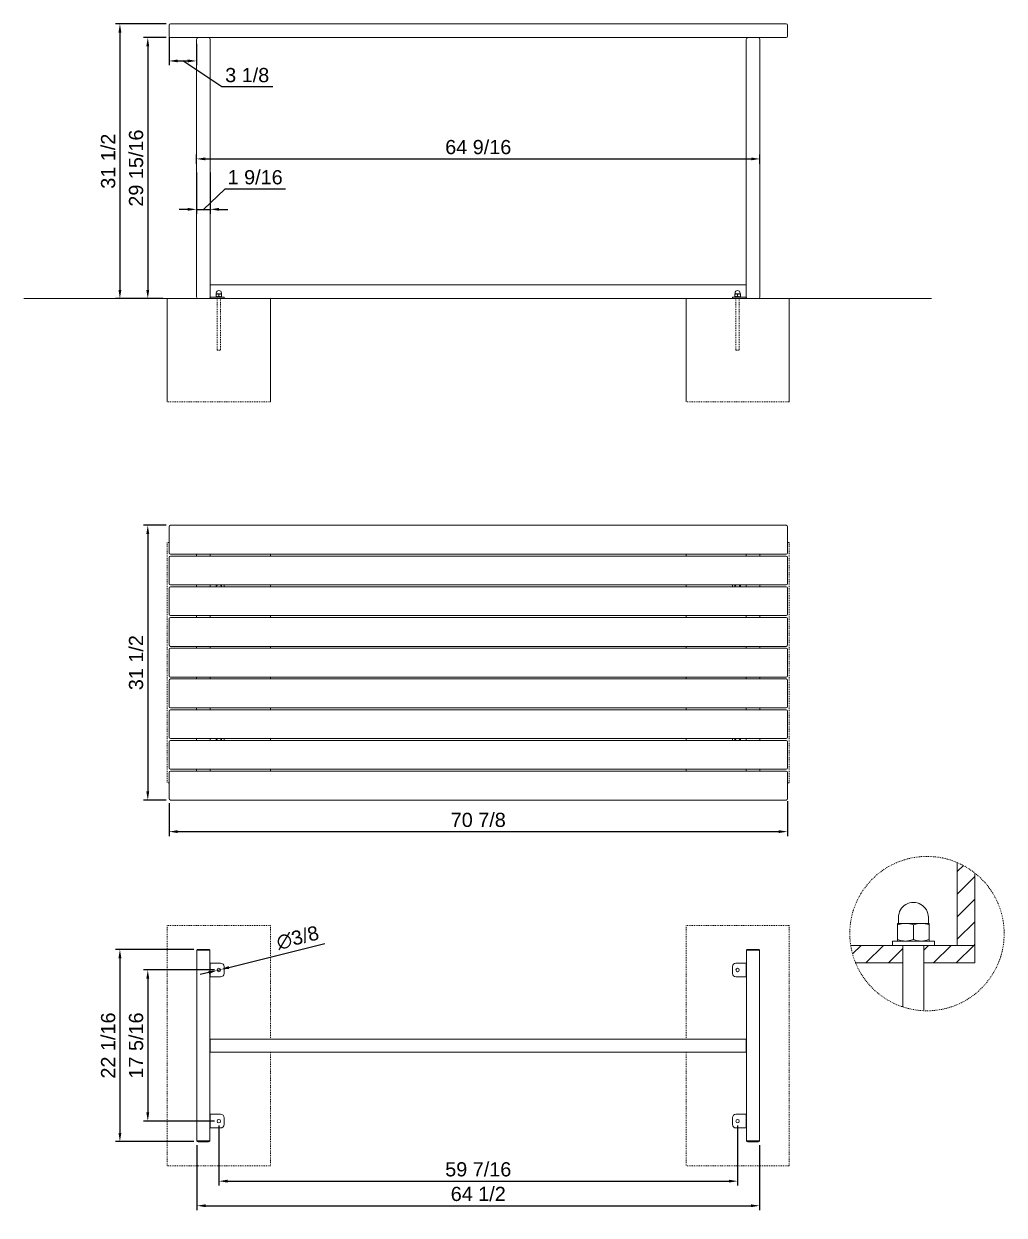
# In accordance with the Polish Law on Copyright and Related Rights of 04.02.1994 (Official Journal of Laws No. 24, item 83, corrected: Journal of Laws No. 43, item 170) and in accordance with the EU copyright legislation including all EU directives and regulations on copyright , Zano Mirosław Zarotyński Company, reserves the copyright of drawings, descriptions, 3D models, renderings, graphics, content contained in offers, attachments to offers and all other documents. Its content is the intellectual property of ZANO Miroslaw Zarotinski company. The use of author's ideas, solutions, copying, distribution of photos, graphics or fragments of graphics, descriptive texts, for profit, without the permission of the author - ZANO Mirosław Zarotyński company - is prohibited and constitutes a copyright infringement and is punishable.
# Model space of a CAD drawing. Header units: inches. Extents: x -12 to 186, y -1 to 135.
# Drawn here: x -11.9 to 100.4, y -1.3 to 135.3 of the extents above; entities that cross this region are included whole.
import ezdxf

# ---------------------------------------------------------------- set-up
doc = ezdxf.new("R2010")
doc.units = ezdxf.units.IN
doc.linetypes.add('HIDDEN', pattern=[1.905, 1.27, -0.635])
for name, color, linetype, lineweight in [('ZANO_R', 7, 'Continuous', 0), ('ZANO_R_przerywana', 250, 'HIDDEN', 0), ('ZANO_W', 1, 'Continuous', 0)]:
    doc.layers.add(name, color=color, linetype=linetype, lineweight=lineweight)
doc.styles.get("Standard").update_dxf_attribs({"font": 'arial.ttf'})
doc.dimstyles.new('amerykanie', dxfattribs={"dimtxt": 50, "dimasz": 50, "dimexe": 0.5, "dimexo": 0.5, "dimgap": 1, "dimtad": 1, "dimdec": 0, "dimzin": 0, "dimlunit": 5, "dimtxsty": 'Standard', "dimcen": 0.09, "dimclrd": 1, "dimclre": 1, "dimclrt": 1, "dimazin": 0, "dimtfac": 1, "dimtdec": 0, "dimtmove": 0, "dimatfit": 3, "dimfxl": 1, "dimtzin": 0, "dimarcsym": 1})

# ---------------------------------------------------------------- blocks, each defined once
blk = doc.blocks.new('*D364')
at = {"layer": 'ZANO_W', "color": 1, "lineweight": -2}
for p, q in [((4.35, 133.7), (1.76, 133.7)), ((2.26, 132.7), (2.26, 104.78)), ((4, 103.78), (1.76, 103.78))]:
    blk.add_line(p, q, dxfattribs=at)
at = {"layer": 'ZANO_W', "color": 1}
for points in [[(2.42, 132.7), (2.09, 132.7), (2.26, 133.7)], [(2.09, 104.78), (2.42, 104.78), (2.26, 103.78)]]:
    blk.add_solid(points, dxfattribs=at)
at = {"layer": 'ZANO_W', "color": 1, "insert": (0.92, 118.74), "char_height": 1.625, "attachment_point": 5, "rotation": 90}
blk.add_mtext('29 15/16', dxfattribs=at)
blk = doc.blocks.new('*D365')
at = {"layer": 'ZANO_W', "color": 1, "lineweight": -2}
for p, q in [((4.35, 135.28), (-1.44, 135.28)), ((-0.94, 134.28), (-0.94, 104.78)), ((4, 103.78), (-1.44, 103.78))]:
    blk.add_line(p, q, dxfattribs=at)
at = {"layer": 'ZANO_W', "color": 1}
for points in [[(-0.77, 134.28), (-1.1, 134.28), (-0.94, 135.28)], [(-1.1, 104.78), (-0.77, 104.78), (-0.94, 103.78)]]:
    blk.add_solid(points, dxfattribs=at)
at = {"layer": 'ZANO_W', "color": 1, "insert": (-2.28, 119.53), "char_height": 1.625, "attachment_point": 5, "rotation": 90}
blk.add_mtext('31 1/2', dxfattribs=at)
blk = doc.blocks.new('*D366')
at = {"layer": 'ZANO_W', "color": 1, "lineweight": -2}
for p, q in [((4.35, 77.8), (1.76, 77.8)), ((2.26, 76.8), (2.26, 47.31)), ((4.35, 46.31), (1.76, 46.31))]:
    blk.add_line(p, q, dxfattribs=at)
at = {"layer": 'ZANO_W', "color": 1}
for points in [[(2.42, 76.8), (2.09, 76.8), (2.26, 77.8)], [(2.09, 47.31), (2.42, 47.31), (2.26, 46.31)]]:
    blk.add_solid(points, dxfattribs=at)
at = {"layer": 'ZANO_W', "color": 1, "insert": (0.92, 62.06), "char_height": 1.625, "attachment_point": 5, "rotation": 90}
blk.add_mtext('31 1/2', dxfattribs=at)
blk = doc.blocks.new('*D367')
at = {"layer": 'ZANO_W', "color": 1, "lineweight": -2}
for p, q in [((4.69, 45.97), (4.69, 42.19)), ((75.56, 46.18), (75.56, 42.19)), ((5.69, 42.69), (74.56, 42.69))]:
    blk.add_line(p, q, dxfattribs=at)
at = {"layer": 'ZANO_W', "color": 1}
for points in [[(5.69, 42.86), (5.69, 42.53), (4.69, 42.69)], [(74.56, 42.53), (74.56, 42.86), (75.56, 42.69)]]:
    blk.add_solid(points, dxfattribs=at)
at = {"layer": 'ZANO_W', "color": 1, "insert": (40.13, 44.03), "char_height": 1.625, "attachment_point": 5}
blk.add_mtext('70 7/8', dxfattribs=at)
blk = doc.blocks.new('*D368')
at = {"layer": 'ZANO_W', "color": 1, "lineweight": -2}
for p, q in [((9.9, 26.84), (1.76, 26.84)), ((2.26, 25.84), (2.26, 10.51)), ((9.9, 9.51), (1.76, 9.51))]:
    blk.add_line(p, q, dxfattribs=at)
at = {"layer": 'ZANO_W', "color": 1}
for points in [[(2.42, 25.84), (2.09, 25.84), (2.26, 26.84)], [(2.09, 10.51), (2.42, 10.51), (2.26, 9.51)]]:
    blk.add_solid(points, dxfattribs=at)
at = {"layer": 'ZANO_W', "color": 1, "insert": (0.92, 18.18), "char_height": 1.625, "attachment_point": 5, "rotation": 90}
blk.add_mtext('17 5/16', dxfattribs=at)
blk = doc.blocks.new('*D369')
at = {"layer": 'ZANO_W', "color": 1, "lineweight": -2}
for p, q in [((7.55, 29.19), (-1.44, 29.19)), ((-0.94, 28.19), (-0.94, 8.16)), ((7.55, 7.16), (-1.44, 7.16))]:
    blk.add_line(p, q, dxfattribs=at)
at = {"layer": 'ZANO_W', "color": 1}
for points in [[(-0.77, 28.19), (-1.1, 28.19), (-0.94, 29.19)], [(-1.1, 8.16), (-0.77, 8.16), (-0.94, 7.16)]]:
    blk.add_solid(points, dxfattribs=at)
at = {"layer": 'ZANO_W', "color": 1, "insert": (-2.28, 18.18), "char_height": 1.625, "attachment_point": 5, "rotation": 90}
blk.add_mtext('22 1/16', dxfattribs=at)
blk = doc.blocks.new('*D370')
at = {"layer": 'ZANO_W', "color": 1, "lineweight": -2}
for p, q in [((10.4, 9.01), (10.4, 2.13)), ((69.85, 9.01), (69.85, 2.13)), ((11.4, 2.63), (68.85, 2.63))]:
    blk.add_line(p, q, dxfattribs=at)
at = {"layer": 'ZANO_W', "color": 1}
for points in [[(11.4, 2.8), (11.4, 2.47), (10.4, 2.63)], [(68.85, 2.47), (68.85, 2.8), (69.85, 2.63)]]:
    blk.add_solid(points, dxfattribs=at)
at = {"layer": 'ZANO_W', "color": 1, "insert": (40.13, 3.98), "char_height": 1.625, "attachment_point": 5}
blk.add_mtext('59 7/16', dxfattribs=at)
blk = doc.blocks.new('*D371')
at = {"layer": 'ZANO_W', "color": 1, "lineweight": -2}
for p, q in [((7.89, 6.74), (7.89, -0.68)), ((72.37, 6.74), (72.37, -0.68)), ((8.89, -0.18), (71.37, -0.18))]:
    blk.add_line(p, q, dxfattribs=at)
at = {"layer": 'ZANO_W', "color": 1}
for points in [[(8.89, -0.02), (8.89, -0.35), (7.89, -0.18)], [(71.37, -0.35), (71.37, -0.02), (72.37, -0.18)]]:
    blk.add_solid(points, dxfattribs=at)
at = {"layer": 'ZANO_W', "color": 1, "insert": (40.13, 1.16), "char_height": 1.625, "attachment_point": 5}
blk.add_mtext('64 1/2', dxfattribs=at)
blk = doc.blocks.new('*D374')
at = {"layer": 'ZANO_W', "color": 1, "lineweight": -2}
for p, q in [((7.84, 119.24), (7.84, 120.29)), ((72.41, 119.24), (72.41, 120.29)), ((8.84, 119.79), (71.41, 119.79))]:
    blk.add_line(p, q, dxfattribs=at)
at = {"layer": 'ZANO_W', "color": 1}
for points in [[(8.84, 119.96), (8.84, 119.63), (7.84, 119.79)], [(71.41, 119.63), (71.41, 119.96), (72.41, 119.79)]]:
    blk.add_solid(points, dxfattribs=at)
at = {"layer": 'ZANO_W', "color": 1, "insert": (40.13, 121.14), "char_height": 1.625, "attachment_point": 5}
blk.add_mtext('64 9/16', dxfattribs=at)
blk = doc.blocks.new('*D375')
at = {"layer": 'ZANO_W', "color": 1, "lineweight": -2}
for p, q in [((4.69, 133.73), (4.69, 130.52)), ((7.84, 133), (7.84, 130.52)), ((5.69, 131.02), (6.84, 131.02)), ((10.73, 128.05), (6.27, 131.02)), ((16.58, 128.05), (10.73, 128.05))]:
    blk.add_line(p, q, dxfattribs=at)
at = {"layer": 'ZANO_W', "color": 1}
for points in [[(5.69, 131.19), (5.69, 130.86), (4.69, 131.02)], [(6.84, 130.86), (6.84, 131.19), (7.84, 131.02)]]:
    blk.add_solid(points, dxfattribs=at)
at = {"layer": 'ZANO_W', "color": 1, "insert": (13.65, 129.39), "char_height": 1.625, "attachment_point": 5}
blk.add_mtext('3 1/8', dxfattribs=at)
blk = doc.blocks.new('*D376')
at = {"layer": 'ZANO_W', "color": 1, "lineweight": -2}
for p, q in [((7.84, 118.24), (7.84, 113.51)), ((9.42, 118.24), (9.42, 113.51)), ((11.08, 116.34), (8.63, 114.01)), ((18.04, 116.34), (11.08, 116.34)), ((6.84, 114.01), (5.84, 114.01)), ((7.84, 114.01), (9.42, 114.01)), ((10.42, 114.01), (11.42, 114.01))]:
    blk.add_line(p, q, dxfattribs=at)
at = {"layer": 'ZANO_W', "color": 1}
for points in [[(6.84, 113.85), (6.84, 114.18), (7.84, 114.01)], [(10.42, 114.18), (10.42, 113.85), (9.42, 114.01)]]:
    blk.add_solid(points, dxfattribs=at)
at = {"layer": 'ZANO_W', "color": 1, "insert": (14.56, 117.68), "char_height": 1.625, "attachment_point": 5}
blk.add_mtext('1 9/16', dxfattribs=at)
blk = doc.blocks.new('*D377')
at = {"layer": 'ZANO_W', "color": 1, "lineweight": -2}
for p, q in [((11.56, 27.13), (22.55, 29.88)), ((9.24, 26.55), (8.27, 26.3)), ((10.21, 26.79), (10.59, 26.88))]:
    blk.add_line(p, q, dxfattribs=at)
at = {"layer": 'ZANO_W', "color": 1}
for points in [[(9.28, 26.38), (9.2, 26.71), (10.21, 26.79)], [(11.52, 27.29), (11.6, 26.97), (10.59, 26.88)]]:
    blk.add_solid(points, dxfattribs=at)
at = {"layer": 'ZANO_W', "color": 1, "insert": (19.44, 30.52), "char_height": 1.625, "attachment_point": 5, "rotation": 14.0636}
blk.add_mtext('∅3/8', dxfattribs=at)

msp = doc.modelspace()

# ---------------------------------------------------------------- linework, layer by layer
at = {"layer": 'ZANO_R'}
for p, q in [((4.851, 135.27506), (75.40217, 135.27506)), ((4.69352, 133.85774), (4.69352, 135.11758)), ((75.55965, 133.85774), (75.55965, 135.11758)), ((8.04785, 133.70026), (4.851, 133.70026)), ((7.84312, 133.49554), (7.84312, 103.98373)), ((9.2132, 133.70026), (8.04785, 133.70026)), ((71.03997, 133.70026), (9.2132, 133.70026)), ((9.41793, 133.49554), (9.41793, 103.98373)), ((70.83524, 133.49554), (70.83524, 103.98373)), ((72.20532, 133.70026), (71.03997, 133.70026)), ((75.40217, 133.70026), (72.20532, 133.70026)), ((72.41005, 133.49554), (72.41005, 103.98373)), ((9.41793, 105.35381), (70.83524, 105.35381)), ((-11.9486, 103.779), (92.07191, 103.779)), ((16.30769, 103.779), (4.49667, 103.779)), ((16.30769, 103.779), (4.49667, 103.779)), ((9.41793, 103.93648), (9.41793, 103.779)), ((9.41793, 103.93648), (10.59903, 103.93648)), ((10.08722, 104.31444), (10.2447, 104.31444)), ((10.08722, 104.2863), (10.08722, 104.02761)), ((10.08722, 103.99948), (10.08722, 103.93648)), ((10.08722, 103.99948), (10.71714, 103.99948)), ((10.08722, 103.99948), (10.2447, 103.99948)), ((10.1069, 104.41286), (10.1069, 104.32428)), ((10.20579, 103.779), (10.59857, 103.779)), ((10.20579, 103.779), (10.59857, 103.779)), ((10.2447, 104.31444), (10.55966, 104.31444)), ((10.2447, 103.99948), (10.55966, 103.99948)), ((10.40218, 104.2863), (10.40218, 104.02761)), ((10.71714, 104.31444), (10.55966, 104.31444)), ((10.71714, 103.99948), (10.55966, 103.99948)), ((10.59903, 103.93648), (10.99273, 103.93648)), ((10.69745, 104.32428), (10.69745, 104.41286)), ((10.71714, 104.2863), (10.71714, 104.02761)), ((10.71714, 103.93648), (10.71714, 103.99948)), ((10.99273, 103.93648), (10.99273, 103.779)), ((16.30769, 103.779), (63.94548, 103.779)), ((75.7565, 103.779), (63.94548, 103.779)), ((75.7565, 103.779), (63.94548, 103.779)), ((69.26044, 103.779), (69.26044, 103.93648)), ((69.26044, 103.93648), (69.65414, 103.93648)), ((69.53603, 104.31444), (69.69351, 104.31444)), ((69.53603, 104.2863), (69.53603, 104.02761)), ((69.53603, 103.99948), (69.53603, 103.93648)), ((69.53603, 103.99948), (70.16595, 103.99948)), ((69.53603, 103.99948), (69.69351, 103.99948)), ((69.55571, 104.41286), (69.55571, 104.32428)), ((69.65414, 103.93648), (70.83524, 103.93648)), ((69.6546, 103.779), (70.04738, 103.779)), ((69.6546, 103.779), (70.04738, 103.779)), ((69.69351, 104.31444), (70.00847, 104.31444)), ((69.69351, 103.99948), (70.00847, 103.99948)), ((69.85099, 104.2863), (69.85099, 104.02761)), ((70.16595, 104.31444), (70.00847, 104.31444)), ((70.16595, 103.99948), (70.00847, 103.99948)), ((70.14627, 104.32428), (70.14627, 104.41286)), ((70.16595, 104.2863), (70.16595, 104.02761)), ((70.16595, 103.93648), (70.16595, 103.99948)), ((70.83524, 103.93648), (70.83524, 103.779)), ((4.69352, 74.65478), (4.69352, 77.64691)), ((4.851, 77.80439), (75.40217, 77.80439)), ((75.55965, 74.65478), (75.55965, 77.64691)), ((4.69352, 71.13198), (4.69352, 74.1241)), ((75.40217, 74.4973), (4.851, 74.4973)), ((4.851, 74.28158), (75.40217, 74.28158)), ((7.84312, 74.4973), (7.84312, 74.28158)), ((9.41793, 74.4973), (9.41793, 74.28158)), ((16.30769, 74.4973), (16.30769, 74.28158)), ((63.94548, 74.4973), (63.94548, 74.28158)), ((70.83524, 74.4973), (70.83524, 74.28158)), ((72.41005, 74.4973), (72.41005, 74.28158)), ((75.55965, 71.13198), (75.55965, 74.1241)), ((4.69352, 67.60917), (4.69352, 70.6013)), ((75.40217, 70.9745), (4.851, 70.9745)), ((4.851, 70.75878), (75.40217, 70.75878)), ((7.84312, 70.9745), (7.84312, 70.75878)), ((9.41793, 70.9745), (9.41793, 70.75878)), ((10.99273, 70.75878), (10.99273, 70.9745)), ((16.30769, 70.9745), (16.30769, 70.75878)), ((63.94548, 70.9745), (63.94548, 70.75878)), ((69.26044, 70.9745), (69.26044, 70.75878)), ((70.83524, 70.9745), (70.83524, 70.75878)), ((72.41005, 70.9745), (72.41005, 70.75878)), ((75.55965, 67.60917), (75.55965, 70.6013)), ((4.69352, 64.08637), (4.69352, 67.07849)), ((75.40217, 67.45169), (4.851, 67.45169)), ((4.851, 67.23597), (75.40217, 67.23597)), ((7.84312, 67.45169), (7.84312, 67.23597)), ((9.41793, 67.45169), (9.41793, 67.23597)), ((16.30769, 67.45169), (16.30769, 67.23597)), ((63.94548, 67.45169), (63.94548, 67.23597)), ((70.83524, 67.45169), (70.83524, 67.23597)), ((72.41005, 67.45169), (72.41005, 67.23597)), ((75.55965, 64.08637), (75.55965, 67.07849)), ((4.69352, 60.56356), (4.69352, 63.55569)), ((75.40217, 63.92889), (4.851, 63.92889)), ((4.851, 63.71317), (75.40217, 63.71317)), ((7.84312, 63.92889), (7.84312, 63.71317)), ((9.41793, 63.92889), (9.41793, 63.71317)), ((16.30769, 63.92889), (16.30769, 63.71317)), ((63.94548, 63.92889), (63.94548, 63.71317)), ((70.83524, 63.92889), (70.83524, 63.71317)), ((72.41005, 63.92889), (72.41005, 63.71317)), ((75.55965, 60.56356), (75.55965, 63.55569)), ((75.40217, 60.40608), (4.851, 60.40608)), ((4.851, 60.19036), (75.40217, 60.19036)), ((7.84312, 60.40608), (7.84312, 60.19036)), ((9.41793, 60.40608), (9.41793, 60.19036)), ((16.30769, 60.40608), (16.30769, 60.19036)), ((63.94548, 60.40608), (63.94548, 60.19036)), ((70.83524, 60.40608), (70.83524, 60.19036)), ((72.41005, 60.40608), (72.41005, 60.19036)), ((4.69352, 57.04076), (4.69352, 60.03288)), ((75.55965, 57.04076), (75.55965, 60.03288)), ((4.69352, 53.51795), (4.69352, 56.51008)), ((75.40217, 56.88328), (4.851, 56.88328)), ((4.851, 56.66756), (75.40217, 56.66756)), ((7.84312, 56.88328), (7.84312, 56.66756)), ((9.41793, 56.88328), (9.41793, 56.66756)), ((16.30769, 56.88328), (16.30769, 56.66756)), ((63.94548, 56.88328), (63.94548, 56.66756)), ((70.83524, 56.88328), (70.83524, 56.66756)), ((72.41005, 56.88328), (72.41005, 56.66756)), ((75.55965, 53.51795), (75.55965, 56.51008)), ((75.40217, 53.36047), (4.851, 53.36047)), ((7.84312, 53.36047), (7.84312, 53.14476)), ((9.41793, 53.36047), (9.41793, 53.14476)), ((10.99273, 53.14476), (10.99273, 53.36047)), ((16.30769, 53.36047), (16.30769, 53.14476)), ((63.94548, 53.36047), (63.94548, 53.14476)), ((69.26044, 53.36047), (69.26044, 53.14476)), ((70.83524, 53.36047), (70.83524, 53.14476)), ((72.41005, 53.36047), (72.41005, 53.14476)), ((4.69352, 49.99515), (4.69352, 52.98727)), ((4.851, 53.14476), (75.40217, 53.14476)), ((75.55965, 49.99515), (75.55965, 52.98727)), ((4.69352, 46.47234), (4.69352, 49.46447)), ((75.40217, 49.83767), (4.851, 49.83767)), ((4.851, 49.62195), (75.40217, 49.62195)), ((7.84312, 49.83767), (7.84312, 49.62195)), ((9.41793, 49.83767), (9.41793, 49.62195)), ((16.30769, 49.83767), (16.30769, 49.62195)), ((63.94548, 49.83767), (63.94548, 49.62195)), ((70.83524, 49.83767), (70.83524, 49.62195)), ((72.41005, 49.83767), (72.41005, 49.62195)), ((75.55965, 46.47234), (75.55965, 49.46447)), ((75.40217, 46.31486), (4.851, 46.31486)), ((95.03132, 39.14102), (95.03132, 29.65003)), ((95.03132, 38.10527), (95.73098, 38.80492)), ((95.03132, 35.52312), (97.04407, 37.53587)), ((97.04407, 37.9435), (97.04407, 29.65003)), ((95.03132, 32.94098), (97.04407, 34.95373)), ((88.28862, 32.87043), (88.28862, 32.21629)), ((91.71028, 32.21629), (91.71028, 32.87043)), ((88.18798, 32.00417), (88.18798, 32.16597)), ((89.09371, 32.16597), (88.18798, 32.16597)), ((88.18798, 32.00417), (88.63172, 32.12156)), ((88.18798, 32.00417), (88.18798, 30.31501)), ((88.63172, 32.12156), (89.09371, 32.16597)), ((90.90518, 32.16597), (89.09371, 32.16597)), ((89.99945, 32.00417), (90.44319, 32.12156)), ((89.99945, 32.00417), (89.99945, 30.31501)), ((90.44319, 32.12156), (90.90518, 32.16597)), ((91.81093, 32.16597), (90.90518, 32.16597)), ((91.81093, 32.00417), (91.81093, 32.16597)), ((91.81093, 32.00417), (91.81093, 30.31501)), ((95.03132, 30.35883), (97.04407, 32.37158)), ((87.58415, 30.15322), (87.58415, 29.65003)), ((92.41474, 30.15322), (87.58415, 30.15322)), ((88.18798, 30.15322), (88.18798, 30.31501)), ((89.55571, 30.19763), (89.09371, 30.15322)), ((89.99945, 30.31501), (89.55571, 30.19763)), ((91.36717, 30.19763), (90.90518, 30.15322)), ((91.81093, 30.31501), (91.36717, 30.19763)), ((91.81093, 30.15322), (91.81093, 30.31501)), ((92.41474, 29.65003), (92.41474, 30.15322)), ((7.88648, 29.11356), (9.37457, 29.11356)), ((7.88648, 7.23666), (7.88648, 29.11356)), ((8.04785, 29.19328), (9.2132, 29.19328)), ((9.37457, 29.11356), (9.37457, 7.23666)), ((70.8786, 29.11356), (72.36669, 29.11356)), ((70.8786, 7.23666), (70.8786, 29.11356)), ((71.03997, 29.19328), (72.20532, 29.19328)), ((72.36669, 29.11356), (72.36669, 7.23666)), ((82.81264, 29.65454), (88.7918, 29.65003)), ((83.021, 28.67709), (83.99824, 29.65432)), ((84.56334, 27.63728), (86.57807, 29.65201)), ((87.14548, 27.63728), (88.7918, 29.2836)), ((92.41474, 29.65003), (87.58415, 29.65003)), ((88.7918, 27.63728), (88.7918, 29.65003)), ((88.7918, 29.65003), (88.7918, 22.60367)), ((91.2071, 27.63728), (91.2071, 29.65003)), ((91.2071, 29.65003), (97.04407, 29.65003)), ((91.2071, 29.65003), (91.2071, 22.168)), ((91.2071, 29.11675), (91.74038, 29.65003)), ((92.30977, 27.63728), (94.32252, 29.65003)), ((94.89192, 27.63728), (96.90467, 29.65003)), ((97.04407, 29.65003), (95.03132, 29.65003)), ((96.90467, 29.65003), (97.04407, 29.78944)), ((9.41793, 26.04912), (9.41793, 27.62392)), ((9.41793, 27.62392), (10.59903, 27.62392)), ((69.65414, 27.62392), (70.83524, 27.62392)), ((70.83524, 27.62392), (70.83524, 26.04912)), ((88.7918, 27.63728), (83.33627, 27.63728)), ((97.04407, 27.63728), (91.2071, 27.63728)), ((10.59903, 26.04912), (9.41793, 26.04912)), ((10.99273, 27.23022), (10.99273, 26.44282)), ((69.26044, 26.44282), (69.26044, 27.23022)), ((70.83524, 26.04912), (69.65414, 26.04912)), ((9.41793, 18.91915), (9.41793, 17.43106)), ((9.41793, 18.91915), (70.83524, 18.91915)), ((70.83524, 18.91915), (70.83524, 17.43106)), ((70.83524, 17.43106), (9.41793, 17.43106)), ((9.41793, 8.72629), (9.41793, 10.30109)), ((9.41793, 10.30109), (10.59903, 10.30109)), ((10.99273, 9.90739), (10.99273, 9.11999)), ((69.26044, 9.11999), (69.26044, 9.90739)), ((69.65414, 10.30109), (70.83524, 10.30109)), ((70.83524, 10.30109), (70.83524, 8.72629)), ((10.59903, 8.72629), (9.41793, 8.72629)), ((70.83524, 8.72629), (69.65414, 8.72629)), ((9.37457, 7.23666), (7.88648, 7.23666)), ((9.2132, 7.15693), (8.04785, 7.15693)), ((72.36669, 7.23666), (70.8786, 7.23666)), ((72.20532, 7.15693), (71.03997, 7.15693))]:
    msp.add_line(p, q, dxfattribs=at)
msp.add_lwpolyline([(97.04407, 29.65003), (97.04407, 27.63728)], dxfattribs=at)
for centre in [(10.40218, 26.83652), (69.85099, 26.83652), (10.40218, 9.51369), (69.85099, 9.51369)]:
    msp.add_circle(centre, 0.19685, dxfattribs=at)
for centre, radius, start, end in [((4.851, 135.11758), 0.15748, 90, 180), ((75.40217, 135.11758), 0.15748, 0, 90), ((4.851, 133.85774), 0.15748, 180, 270), ((75.40217, 133.85774), 0.15748, 270, 0), ((8.04785, 133.49554), 0.20472, 90, 180), ((9.2132, 133.49554), 0.20472, 0, 90), ((71.03997, 133.49554), 0.20472, 90, 180), ((72.20532, 133.49554), 0.20472, 0, 90), ((8.04785, 103.98373), 0.20472, 180, 270), ((9.2132, 103.98373), 0.20472, 270, 0), ((10.09706, 104.32428), 0.00984, 270, 0), ((10.40218, 104.41286), 0.29528, 0, 180), ((10.7073, 104.32428), 0.00984, 180, 270), ((69.54587, 104.32428), 0.00984, 270, 0), ((69.85099, 104.41286), 0.29528, 0, 180), ((70.15611, 104.32428), 0.00984, 180, 270), ((71.03997, 103.98373), 0.20472, 180, 270), ((72.20532, 103.98373), 0.20472, 270, 0), ((4.851, 77.64691), 0.15748, 90, 180), ((75.40217, 77.64691), 0.15748, 0, 90), ((4.851, 74.65478), 0.15748, 180, 270), ((4.851, 74.1241), 0.15748, 90, 180), ((75.40217, 74.65478), 0.15748, 270, 0), ((75.40217, 74.1241), 0.15748, 0, 90), ((4.851, 71.13198), 0.15748, 180, 270), ((75.40217, 71.13198), 0.15748, 270, 0), ((4.851, 70.6013), 0.15748, 90, 180), ((10.40218, 70.72104), 0.31496, 126.4169763, 173.1187498), ((10.40218, 70.72104), 0.29528, 120.8664129, 172.6575523), ((10.40218, 70.72104), 0.29528, 7.3424477, 59.1335871), ((10.40218, 70.72104), 0.31496, 6.8812502, 53.5830237), ((69.85099, 70.72104), 0.31496, 126.4169763, 173.1187498), ((69.85099, 70.72104), 0.29528, 120.8664129, 172.6575523), ((69.85099, 70.72104), 0.29528, 7.3424477, 59.1335871), ((69.85099, 70.72104), 0.31496, 6.8812502, 53.5830237), ((75.40217, 70.6013), 0.15748, 0, 90), ((4.851, 67.60917), 0.15748, 180, 270), ((4.851, 67.07849), 0.15748, 90, 180), ((75.40217, 67.60917), 0.15748, 270, 0), ((75.40217, 67.07849), 0.15748, 0, 90), ((4.851, 64.08637), 0.15748, 180, 270), ((4.851, 63.55569), 0.15748, 90, 180), ((75.40217, 64.08637), 0.15748, 270, 0), ((75.40217, 63.55569), 0.15748, 0, 90), ((4.851, 60.56356), 0.15748, 180, 270), ((4.851, 60.03288), 0.15748, 90, 180), ((75.40217, 60.56356), 0.15748, 270, 0), ((75.40217, 60.03288), 0.15748, 0, 90), ((4.851, 57.04076), 0.15748, 180, 270), ((4.851, 56.51008), 0.15748, 90, 180), ((75.40217, 57.04076), 0.15748, 270, 0), ((75.40217, 56.51008), 0.15748, 0, 90), ((4.851, 53.51795), 0.15748, 180, 270), ((10.40218, 53.39821), 0.31496, 186.8812502, 233.5830237), ((10.40218, 53.39821), 0.29528, 187.3424477, 239.1335871), ((10.40218, 53.39821), 0.29528, 300.8664129, 352.6575523), ((10.40218, 53.39821), 0.31496, 306.4169763, 353.1187498), ((69.85099, 53.39821), 0.31496, 186.8812502, 233.5830237), ((69.85099, 53.39821), 0.29528, 187.3424477, 239.1335871), ((69.85099, 53.39821), 0.29528, 300.8664129, 352.6575523), ((69.85099, 53.39821), 0.31496, 306.4169763, 353.1187498), ((75.40217, 53.51795), 0.15748, 270, 0), ((4.851, 52.98727), 0.15748, 90, 180), ((75.40217, 52.98727), 0.15748, 0, 90), ((4.851, 49.99515), 0.15748, 180, 270), ((4.851, 49.46447), 0.15748, 90, 180), ((75.40217, 49.99515), 0.15748, 270, 0), ((75.40217, 49.46447), 0.15748, 0, 90), ((4.851, 46.47234), 0.15748, 180, 270), ((75.40217, 46.47234), 0.15748, 270, 0), ((89.99945, 32.87044), 1.71083, 359.9997308, 180.0002692), ((88.23829, 32.2163), 0.05033, 270.0029354, 359.9902351), ((89.07055, 29.42023), 2.74583, 70.2269566, 89.5167659), ((90.88202, 29.42023), 2.74583, 70.2269566, 89.5167659), ((91.76061, 32.2163), 0.05033, 180.0097649, 269.9970646), ((89.11689, 32.89912), 2.746, 250.2279308, 269.5162644), ((90.92837, 32.89912), 2.746, 250.2279308, 269.5162644), ((10.59903, 27.23022), 0.3937, 0, 90), ((69.65414, 27.23022), 0.3937, 90, 180), ((10.59903, 26.44282), 0.3937, 270, 0), ((69.65414, 26.44282), 0.3937, 180, 270), ((10.59903, 9.90739), 0.3937, 0, 90), ((69.65414, 9.90739), 0.3937, 90, 180), ((10.59903, 9.11999), 0.3937, 270, 0), ((69.65414, 9.11999), 0.3937, 180, 270)]:
    msp.add_arc(centre, radius, start, end, dxfattribs=at)
for centre, major_axis, start_param, end_param in [((8.04785, 28.986), (0, -0.20728), 3.141592654, 4.049515157), ((9.2132, 28.986), (0, -0.20728), 2.23367015, 3.141592654), ((71.03997, 28.986), (0, -0.20728), 3.141592654, 4.049515157), ((72.20532, 28.986), (0, -0.20728), 2.23367015, 3.141592654), ((8.04785, 7.36421), (0, 0.20728), 2.23367015, 3.141592654), ((9.2132, 7.36421), (0, 0.20728), 3.141592654, 4.049515157), ((71.03997, 7.36421), (0, 0.20728), 2.23367015, 3.141592654), ((72.20532, 7.36421), (0, 0.20728), 3.141592654, 4.049515157)]:
    msp.add_ellipse(centre, major_axis=major_axis, ratio=0.987688341, start_param=start_param, end_param=end_param, dxfattribs=at)
for points, knots in [([(10.08722, 104.2863), (10.11279, 104.29417), (10.16441, 104.31004), (10.21777, 104.31296), (10.2447, 104.31444)], [0, 0, 0, 0, 0.495457963, 1, 1, 1, 1]), ([(10.08722, 104.2863), (10.08722, 104.29754), (10.08722, 104.31259), (10.08722, 104.31406), (10.08722, 104.31444)], [0, 0, 0, 0, 0.74592064, 1, 1, 1, 1]), ([(10.2447, 103.99948), (10.24096, 103.99951), (10.2127, 103.99976), (10.1594, 104.00591), (10.11142, 104.02033), (10.08722, 104.02761)], [0, 0, 0, 0, 0.070085768, 0.530782234, 1, 1, 1, 1]), ([(10.08722, 103.99948), (10.08722, 103.99985), (10.08722, 104.00132), (10.08722, 104.01637), (10.08722, 104.02761)], [0, 0, 0, 0, 0.25407936, 1, 1, 1, 1]), ([(10.2447, 104.31444), (10.24843, 104.3144), (10.2767, 104.31415), (10.33, 104.308), (10.37797, 104.29358), (10.40218, 104.2863)], [0, 0, 0, 0, 0.070085768, 0.530782234, 1, 1, 1, 1]), ([(10.40218, 104.02761), (10.3766, 104.01974), (10.32498, 104.00387), (10.27162, 104.00095), (10.2447, 103.99948)], [0, 0, 0, 0, 0.495457963, 1, 1, 1, 1]), ([(10.40218, 104.2863), (10.42775, 104.29417), (10.47937, 104.31004), (10.53273, 104.31296), (10.55966, 104.31444)], [0, 0, 0, 0, 0.495457963, 1, 1, 1, 1]), ([(10.55966, 103.99948), (10.55592, 103.99951), (10.52766, 103.99976), (10.47436, 104.00591), (10.42638, 104.02033), (10.40218, 104.02761)], [0, 0, 0, 0, 0.070085768, 0.530782234, 1, 1, 1, 1]), ([(10.55966, 104.31444), (10.56339, 104.3144), (10.59166, 104.31415), (10.64496, 104.308), (10.69293, 104.29358), (10.71714, 104.2863)], [0, 0, 0, 0, 0.070085768, 0.530782234, 1, 1, 1, 1]), ([(10.71714, 104.02761), (10.69156, 104.01974), (10.63994, 104.00387), (10.58658, 104.00095), (10.55966, 103.99948)], [0, 0, 0, 0, 0.495457963, 1, 1, 1, 1]), ([(10.71714, 104.2863), (10.71714, 104.29754), (10.71714, 104.31259), (10.71714, 104.31406), (10.71714, 104.31444)], [0, 0, 0, 0, 0.74592064, 1, 1, 1, 1]), ([(10.71714, 103.99948), (10.71714, 103.99985), (10.71714, 104.00132), (10.71714, 104.01637), (10.71714, 104.02761)], [0, 0, 0, 0, 0.25407936, 1, 1, 1, 1]), ([(69.53603, 104.2863), (69.56161, 104.29417), (69.61322, 104.31004), (69.66659, 104.31296), (69.69351, 104.31444)], [0, 0, 0, 0, 0.495457963, 1, 1, 1, 1]), ([(69.53603, 104.2863), (69.53603, 104.29754), (69.53603, 104.31259), (69.53603, 104.31406), (69.53603, 104.31444)], [0, 0, 0, 0, 0.74592064, 1, 1, 1, 1]), ([(69.69351, 103.99948), (69.68978, 103.99951), (69.66151, 103.99976), (69.60821, 104.00591), (69.56024, 104.02033), (69.53603, 104.02761)], [0, 0, 0, 0, 0.070085768, 0.530782234, 1, 1, 1, 1]), ([(69.53603, 103.99948), (69.53603, 103.99985), (69.53603, 104.00132), (69.53603, 104.01637), (69.53603, 104.02761)], [0, 0, 0, 0, 0.25407936, 1, 1, 1, 1]), ([(69.69351, 104.31444), (69.69724, 104.3144), (69.72551, 104.31415), (69.77881, 104.308), (69.82678, 104.29358), (69.85099, 104.2863)], [0, 0, 0, 0, 0.070085768, 0.530782234, 1, 1, 1, 1]), ([(69.85099, 104.02761), (69.82541, 104.01974), (69.77379, 104.00387), (69.72043, 104.00095), (69.69351, 103.99948)], [0, 0, 0, 0, 0.495457963, 1, 1, 1, 1]), ([(69.85099, 104.2863), (69.87657, 104.29417), (69.92819, 104.31004), (69.98155, 104.31296), (70.00847, 104.31444)], [0, 0, 0, 0, 0.495457963, 1, 1, 1, 1]), ([(70.00847, 103.99948), (70.00474, 103.99951), (69.97647, 103.99976), (69.92317, 104.00591), (69.8752, 104.02033), (69.85099, 104.02761)], [0, 0, 0, 0, 0.070085768, 0.530782234, 1, 1, 1, 1]), ([(70.00847, 104.31444), (70.0122, 104.3144), (70.04047, 104.31415), (70.09377, 104.308), (70.14174, 104.29358), (70.16595, 104.2863)], [0, 0, 0, 0, 0.070085768, 0.530782234, 1, 1, 1, 1]), ([(70.16595, 104.02761), (70.14038, 104.01974), (70.08876, 104.00387), (70.03539, 104.00095), (70.00847, 103.99948)], [0, 0, 0, 0, 0.495457963, 1, 1, 1, 1]), ([(70.16595, 104.2863), (70.16595, 104.29754), (70.16595, 104.31259), (70.16595, 104.31406), (70.16595, 104.31444)], [0, 0, 0, 0, 0.74592064, 1, 1, 1, 1]), ([(70.16595, 103.99948), (70.16595, 103.99985), (70.16595, 104.00132), (70.16595, 104.01637), (70.16595, 104.02761)], [0, 0, 0, 0, 0.25407936, 1, 1, 1, 1]), ([(10.21125, 70.9745), (10.19418, 70.96464), (10.15212, 70.94036), (10.1114, 70.91685), (10.08722, 70.90289)], [0, 0, 0, 0, 0.406059384, 1, 1, 1, 1]), ([(10.08722, 70.75878), (10.08722, 70.7929), (10.08722, 70.84173), (10.08722, 70.88872), (10.08722, 70.90289)], [0, 0, 0, 0, 0.698643845, 1, 1, 1, 1]), ([(10.71714, 70.90289), (10.6916, 70.91763), (10.65088, 70.94114), (10.60879, 70.96544), (10.5931, 70.9745)], [0, 0, 0, 0, 0.627219881, 1, 1, 1, 1]), ([(10.71714, 70.75878), (10.71714, 70.7929), (10.71714, 70.84173), (10.71714, 70.88872), (10.71714, 70.90289)], [0, 0, 0, 0, 0.698643845, 1, 1, 1, 1]), ([(69.66006, 70.9745), (69.64299, 70.96464), (69.60093, 70.94036), (69.56021, 70.91685), (69.53603, 70.90289)], [0, 0, 0, 0, 0.406059384, 1, 1, 1, 1]), ([(69.53603, 70.75878), (69.53603, 70.7929), (69.53603, 70.84173), (69.53603, 70.88872), (69.53603, 70.90289)], [0, 0, 0, 0, 0.698643845, 1, 1, 1, 1]), ([(70.16595, 70.90289), (70.14041, 70.91763), (70.0997, 70.94114), (70.05761, 70.96544), (70.04192, 70.9745)], [0, 0, 0, 0, 0.6272198814, 1, 1, 1, 1]), ([(70.16595, 70.75878), (70.16595, 70.7929), (70.16595, 70.84173), (70.16595, 70.88872), (70.16595, 70.90289)], [0, 0, 0, 0, 0.698643845, 1, 1, 1, 1]), ([(10.08722, 53.21637), (10.08722, 53.26101), (10.08722, 53.30859), (10.08722, 53.35745), (10.08722, 53.36047)], [0, 0, 0, 0, 0.9380746069, 1, 1, 1, 1]), ([(10.71714, 53.21637), (10.71714, 53.26101), (10.71714, 53.30859), (10.71714, 53.35745), (10.71714, 53.36047)], [0, 0, 0, 0, 0.938074607, 1, 1, 1, 1]), ([(69.53603, 53.21637), (69.53603, 53.26101), (69.53603, 53.30859), (69.53603, 53.35745), (69.53603, 53.36047)], [0, 0, 0, 0, 0.938074607, 1, 1, 1, 1]), ([(70.16595, 53.21637), (70.16595, 53.26101), (70.16595, 53.30859), (70.16595, 53.35745), (70.16595, 53.36047)], [0, 0, 0, 0, 0.9380746069, 1, 1, 1, 1]), ([(10.08722, 53.21637), (10.11275, 53.20162), (10.15347, 53.17812), (10.19556, 53.15381), (10.21125, 53.14476)], [0, 0, 0, 0, 0.627219881, 1, 1, 1, 1]), ([(10.5931, 53.14476), (10.61018, 53.15461), (10.65223, 53.17889), (10.69295, 53.2024), (10.71714, 53.21637)], [0, 0, 0, 0, 0.406059384, 1, 1, 1, 1]), ([(69.53603, 53.21637), (69.56157, 53.20162), (69.60228, 53.17812), (69.64437, 53.15381), (69.66006, 53.14476)], [0, 0, 0, 0, 0.627219881, 1, 1, 1, 1]), ([(70.04192, 53.14476), (70.05899, 53.15461), (70.10105, 53.17889), (70.14177, 53.2024), (70.16595, 53.21637)], [0, 0, 0, 0, 0.406059384, 1, 1, 1, 1])]:
    msp.add_open_spline(points, degree=3, knots=knots, dxfattribs=at)
at = {"layer": 'ZANO_R_przerywana', "ltscale": 0.05}
for p, q in [((4.49667, 103.779), (4.49667, 91.96798)), ((4.49667, 91.96798), (4.49667, 103.779)), ((10.20533, 103.779), (10.20533, 97.87349)), ((10.20533, 103.779), (10.20533, 97.87349)), ((10.59903, 97.87349), (10.59903, 103.779)), ((10.59903, 97.87349), (10.59903, 103.779)), ((16.30769, 103.779), (16.30769, 91.96798)), ((16.30769, 91.96798), (16.30769, 103.779)), ((63.94548, 103.779), (63.94548, 91.96798)), ((63.94548, 91.96798), (63.94548, 103.779)), ((69.65414, 103.779), (69.65414, 97.87349)), ((69.65414, 103.779), (69.65414, 97.87349)), ((70.04784, 97.87349), (70.04784, 103.779)), ((70.04784, 97.87349), (70.04784, 103.779)), ((75.7565, 103.779), (75.7565, 91.96798)), ((75.7565, 91.96798), (75.7565, 103.779)), ((10.20533, 97.87349), (10.59903, 97.87349)), ((10.20579, 97.87349), (10.59857, 97.87349)), ((69.65414, 97.87349), (70.04784, 97.87349)), ((69.6546, 97.87349), (70.04738, 97.87349)), ((16.30769, 91.96798), (4.49667, 91.96798)), ((16.30769, 91.96798), (4.49667, 91.96798)), ((75.7565, 91.96798), (63.94548, 91.96798)), ((75.7565, 91.96798), (63.94548, 91.96798)), ((4.69352, 75.83128), (4.49667, 75.83128)), ((4.49667, 75.83128), (4.49667, 48.27223)), ((75.7565, 75.83128), (75.55965, 75.83128)), ((75.7565, 75.83128), (75.7565, 48.27223)), ((4.69352, 48.27223), (4.49667, 48.27223)), ((75.7565, 48.27223), (75.55965, 48.27223)), ((4.49667, 31.94676), (4.49667, 4.38771)), ((16.30769, 31.94676), (4.49667, 31.94676)), ((16.30769, 31.94676), (16.30769, 18.91915)), ((63.94548, 31.94676), (63.94548, 18.91915)), ((75.7565, 31.94676), (63.94548, 31.94676)), ((75.7565, 31.94676), (75.7565, 4.38771)), ((16.30769, 17.43106), (16.30769, 4.38771)), ((63.94548, 17.43106), (63.94548, 4.38771)), ((16.30769, 4.38771), (4.49667, 4.38771)), ((75.7565, 4.38771), (63.94548, 4.38771))]:
    msp.add_line(p, q, dxfattribs=at)
at = {"layer": 'ZANO_R_przerywana', "color": 1, "ltscale": 0.05}
msp.add_circle((91.55451, 31.00706), 8.84588, dxfattribs=at)

# ---------------------------------------------------------------- dimensions: what is measured, and where the dimension line sits
at = {"layer": 'ZANO_W'}
for base, p1, p2, picture, middle in [((-0.936, 103.779), (4.851, 135.27506), (4.49667, 103.779), '*D365', (-2.27676, 119.52703)), ((2.2583, 103.779), (4.851, 133.70026), (4.49667, 103.779), '*D364', (0.91809, 118.73963)), ((2.2583, 46.31486), (4.851, 77.80439), (4.851, 46.31486), '*D366', (0.91753, 62.05963)), ((-0.935997, 7.156935), (8.047846, 29.193278), (8.047846, 7.156935), '*D369', (-2.276208, 18.175106)), ((2.2583, 9.51369), (10.40218, 26.83652), (10.40218, 9.51369), '*D368', (0.91809, 18.17511))]:
    dim = msp.add_linear_dim(base=base, p1=p1, p2=p2, angle=90, dimstyle='amerykanie', override={"dimtxt": 1.625, "dimasz": 1, "dimgap": 0.5, "dimdec": 4, "dimaunit": 1, "dimadec": 1, "dimtdec": 4, "dimtmove": 1, "dimfrac": 2}, dxfattribs=at)
    dim.commit()
    dim.dimension.update_dxf_attribs({"geometry": picture, "text_midpoint": middle})
for base, p1, p2, picture, middle in [((7.84312, 131.02181), (4.69352, 134.23228), (7.84312, 133.49554), '*D375', (11.22799, 128.04743)), ((9.41793, 114.01247), (7.84312, 118.73963), (9.41793, 118.73963), '*D376', (11.57751, 116.34436))]:
    dim = msp.add_linear_dim(base=base, p1=p1, p2=p2, dimstyle='amerykanie', override={"dimtxt": 1.625, "dimasz": 1, "dimgap": 0.5, "dimdec": 4, "dimaunit": 1, "dimadec": 1, "dimtdec": 4, "dimtmove": 1, "dimfrac": 2}, dxfattribs=at)
    dim.commit()
    dim.dimension.update_dxf_attribs({"geometry": picture, "text_midpoint": middle, "dimtype": 160})
dim = msp.add_aligned_dim(p1=(7.84312, 118.73963), p2=(72.41005, 118.73963), distance=1.05535, dimstyle='amerykanie', override={"dimtxt": 1.625, "dimasz": 1, "dimgap": 0.5, "dimdec": 4, "dimaunit": 1, "dimadec": 1, "dimtdec": 4, "dimtmove": 1, "dimfrac": 2}, dxfattribs=at)
dim.commit()
dim.dimension.update_dxf_attribs({"geometry": '*D374', "text_midpoint": (40.12658, 121.13519)})
for base, p1, p2, picture, middle in [((75.55965, 42.69407), (4.69352, 46.47234), (75.55965, 46.68118), '*D367', (40.12658, 44.03428)), ((69.85099, 2.63483), (10.40218, 9.51369), (69.85099, 9.51369), '*D370', (40.12658, 3.97504)), ((72.36669, -0.1821), (7.88648, 7.23666), (72.36669, 7.23666), '*D371', (40.12658, 1.15811))]:
    dim = msp.add_linear_dim(base=base, p1=p1, p2=p2, dimstyle='amerykanie', override={"dimtxt": 1.625, "dimasz": 1, "dimgap": 0.5, "dimdec": 4, "dimaunit": 1, "dimadec": 1, "dimtdec": 4, "dimtmove": 1, "dimfrac": 2}, dxfattribs=at)
    dim.commit()
    dim.dimension.update_dxf_attribs({"geometry": picture, "text_midpoint": middle})
dim = msp.add_diameter_dim_2p(p1=(10.21123, 26.78869), p2=(10.59313, 26.88436), dimstyle='amerykanie', override={"dimtxt": 1.625, "dimasz": 1, "dimgap": 0.5, "dimdec": 4, "dimaunit": 1, "dimadec": 1, "dimtdec": 4, "dimtmove": 1, "dimfrac": 2}, dxfattribs=at)
dim.commit()
dim.dimension.update_dxf_attribs({"geometry": '*D377', "text_midpoint": (19.76972, 29.18317), "dimtype": 163})

doc.saveas('drawing.dxf')
